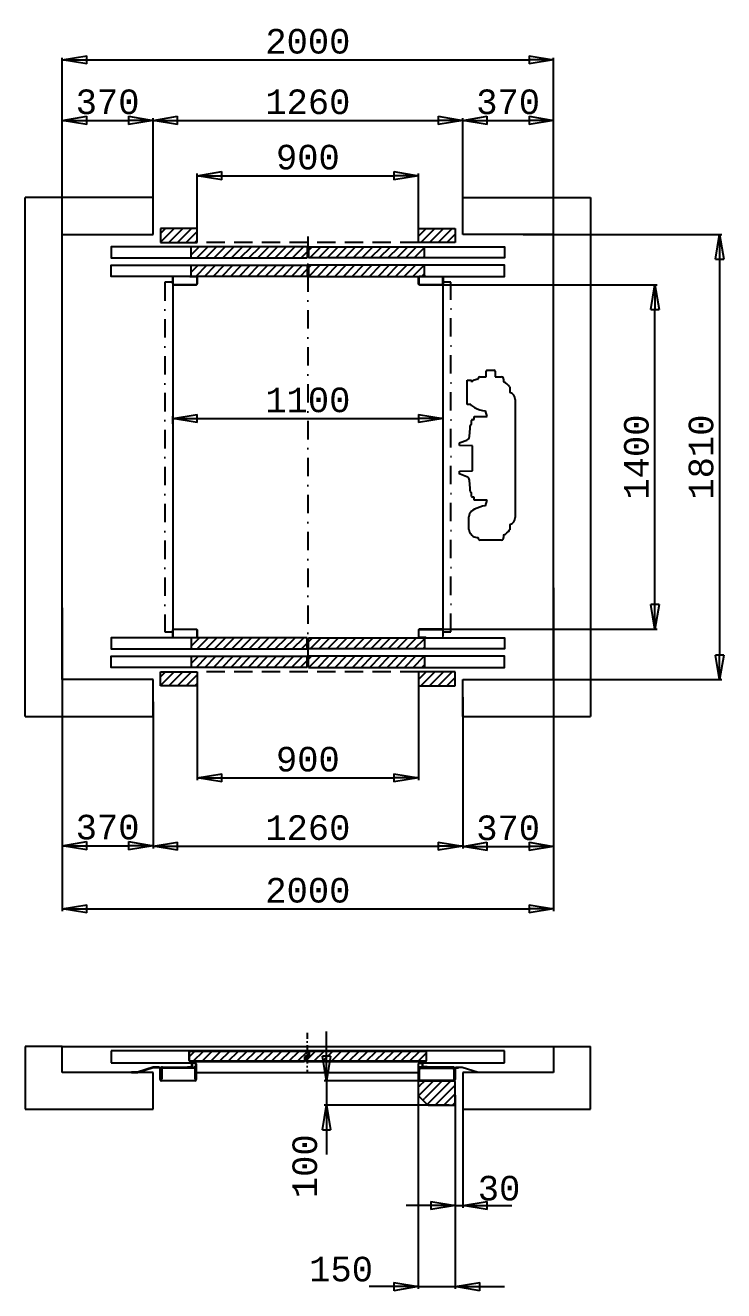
# Model space of a CAD drawing. Extents: x 29716 to 54257, y -8238 to 9896.
# Drawn here: x 51073 to 53915, y 4750 to 9896 of the extents above; entities that cross this region are included whole.
import ezdxf

# ---------------------------------------------------------------- set-up
doc = ezdxf.new("R2010")
doc.units = 0
doc.header["$LTSCALE"] = 50
doc.header["$MEASUREMENT"] = 0
doc.linetypes.add('DASHDOT', pattern=[1, 0.5, -0.25, 0, -0.25])
doc.linetypes.add('DASHED', pattern=[0.75, 0.5, -0.25])
doc.layers.get('0').update_dxf_attribs({"linetype": 'CONTINUOUS'})
doc.layers.get('Defpoints').update_dxf_attribs({"linetype": 'CONTINUOUS'})
for name, color, linetype in [('CONT_35', 250, 'CONTINUOUS'), ('CONT_70', 5, 'CONTINUOUS'), ('DASH_35', 30, 'DASHED'), ('DASHD_35', 40, 'DASHDOT'), ('DIM', 7, 'CONTINUOUS'), ('HATCH_35', 6, 'CONTINUOUS')]:
    doc.layers.add(name, color=color, linetype=linetype)
doc.styles.get("Standard").update_dxf_attribs({"font": 'monotxt'})
doc.dimstyles.get("Standard").update_dxf_attribs({"dimscale": 50, "dimtxt": 2, "dimasz": 2, "dimexe": 0.18, "dimexo": 0, "dimgap": 0.5, "dimtad": 1, "dimdec": 0, "dimrnd": 1, "dimzin": 0, "dimdsep": 46, "dimtxsty": 'Standard', "dimblk": 'CLOSED', "dimcen": 0.09, "dimadec": 0, "dimazin": 0, "dimtfac": 1, "dimtdec": 0, "dimtmove": 2, "dimatfit": 0, "dimldrblk": 'CLOSED', "dimfxl": 1, "dimtolj": 1, "dimtzin": 0, "dimarcsym": 0})
pattern_1 = [(45, (51139.49, 5211.038), (-17.67767, 17.67767), [])]
pattern_2 = [(45, (51072.747, 5211.038), (-17.67767, 17.67767), [])]

# ---------------------------------------------------------------- blocks, each defined once
blk = doc.blocks.new('_Closed')
at = {"color": 0, "linetype": 'Continuous', "lineweight": -2}
for p, q in [((-1, 0.167), (0, 0)), ((-1, 0.167), (-1, -0.167)), ((0, 0), (-1, -0.167)), ((0, 0), (-1, 0))]:
    blk.add_line(p, q, dxfattribs=at)
blk = doc.blocks.new('*D72')
at = {"layer": 'Defpoints', "color": 0, "transparency": 16777216}
for p in [(52672.2, 5564), (52822.5, 5544.4), (52822.5, 4766.7)]:
    blk.add_point(p, dxfattribs=at)
at = {"layer": 'DIM', "color": 0, "lineweight": -2, "transparency": 16777216}
for p, q in [((52672.2, 5564), (52672.2, 4757.7)), ((52822.5, 5544.4), (52822.5, 4757.7)), ((52572.2, 4766.7), (52472.2, 4766.7)), ((52672.2, 4766.7), (52822.5, 4766.7)), ((52922.5, 4766.7), (53022.5, 4766.7))]:
    blk.add_line(p, q, dxfattribs=at)
at = {"layer": 'DIM', "color": 0, "lineweight": -2, "transparency": 16777216, "xscale": 100, "yscale": 100, "zscale": 100}
blk.add_blockref('_Closed', (52672.2, 4766.7), dxfattribs=at)
at = {"layer": 'DIM', "color": 0, "lineweight": -2, "transparency": 16777216, "xscale": 100, "yscale": 100, "zscale": 100, "rotation": 180}
blk.add_blockref('_Closed', (52822.5, 4766.7), dxfattribs=at)
at = {"layer": 'DIM', "color": 0, "transparency": 16777216, "insert": (52358, 4837.2), "char_height": 100, "attachment_point": 5}
blk.add_mtext('\\A1;150', dxfattribs=at)
blk = doc.blocks.new('*D73')
at = {"layer": 'Defpoints', "color": 0, "transparency": 16777216}
for p in [(53222.7, 9755), (53222.7, 8730), (51222.7, 8632.7)]:
    blk.add_point(p, dxfattribs=at)
at = {"layer": 'DIM', "color": 0, "lineweight": -2, "transparency": 16777216}
for p, q in [((51222.7, 8632.7), (51222.7, 9764)), ((51322.7, 9755), (53122.7, 9755)), ((53222.7, 8730), (53222.7, 9764))]:
    blk.add_line(p, q, dxfattribs=at)
at = {"layer": 'DIM', "color": 0, "lineweight": -2, "transparency": 16777216, "xscale": 100, "yscale": 100, "zscale": 100, "rotation": 180}
blk.add_blockref('_Closed', (51222.7, 9755), dxfattribs=at)
at = {"layer": 'DIM', "color": 0, "lineweight": -2, "transparency": 16777216, "xscale": 100, "yscale": 100, "zscale": 100}
blk.add_blockref('_Closed', (53222.7, 9755), dxfattribs=at)
at = {"layer": 'DIM', "color": 0, "transparency": 16777216, "insert": (52222.7, 9830), "char_height": 100, "attachment_point": 5}
blk.add_mtext('\\A1;2000', dxfattribs=at)
blk = doc.blocks.new('*D74')
at = {"layer": 'Defpoints', "color": 0, "transparency": 16777216}
for p in [(52852.7, 9508.9), (52852.7, 9165.3), (51592.7, 9120.5)]:
    blk.add_point(p, dxfattribs=at)
at = {"layer": 'DIM', "color": 0, "lineweight": -2, "transparency": 16777216}
for p, q in [((51592.7, 9120.5), (51592.7, 9517.9)), ((51692.7, 9508.9), (52752.7, 9508.9)), ((52852.7, 9165.3), (52852.7, 9517.9))]:
    blk.add_line(p, q, dxfattribs=at)
at = {"layer": 'DIM', "color": 0, "lineweight": -2, "transparency": 16777216, "xscale": 100, "yscale": 100, "zscale": 100, "rotation": 180}
blk.add_blockref('_Closed', (51592.7, 9508.9), dxfattribs=at)
at = {"layer": 'DIM', "color": 0, "lineweight": -2, "transparency": 16777216, "xscale": 100, "yscale": 100, "zscale": 100}
blk.add_blockref('_Closed', (52852.7, 9508.9), dxfattribs=at)
at = {"layer": 'DIM', "color": 0, "transparency": 16777216, "insert": (52222.7, 9583.9), "char_height": 100, "attachment_point": 5}
blk.add_mtext('\\A1;1260', dxfattribs=at)
blk = doc.blocks.new('*D75')
at = {"layer": 'Defpoints', "color": 0, "transparency": 16777216}
for p in [(52672.7, 9283.9), (51772.7, 9048.9), (52672.7, 9047.6)]:
    blk.add_point(p, dxfattribs=at)
at = {"layer": 'DIM', "color": 0, "lineweight": -2, "transparency": 16777216}
for p, q in [((51772.7, 9048.9), (51772.7, 9292.9)), ((51872.7, 9283.9), (52572.7, 9283.9)), ((52672.7, 9047.6), (52672.7, 9292.9))]:
    blk.add_line(p, q, dxfattribs=at)
at = {"layer": 'DIM', "color": 0, "lineweight": -2, "transparency": 16777216, "xscale": 100, "yscale": 100, "zscale": 100, "rotation": 180}
blk.add_blockref('_Closed', (51772.7, 9283.9), dxfattribs=at)
at = {"layer": 'DIM', "color": 0, "lineweight": -2, "transparency": 16777216, "xscale": 100, "yscale": 100, "zscale": 100}
blk.add_blockref('_Closed', (52672.7, 9283.9), dxfattribs=at)
at = {"layer": 'DIM', "color": 0, "transparency": 16777216, "insert": (52222.7, 9358.9), "char_height": 100, "attachment_point": 5}
blk.add_mtext('\\A1;900', dxfattribs=at)
blk = doc.blocks.new('*D87')
at = {"layer": 'Defpoints', "color": 0, "transparency": 16777216}
for p in [(52747.5, 5603.7), (52298.5, 5504.2), (52797.7, 5504.2)]:
    blk.add_point(p, dxfattribs=at)
at = {"layer": 'DIM', "color": 0, "lineweight": -2, "transparency": 16777216}
for p, q in [((52298.5, 5703.7), (52298.5, 5803.7)), ((52747.5, 5603.7), (52289.5, 5603.7)), ((52298.5, 5603.7), (52298.5, 5504.2)), ((52797.7, 5504.2), (52289.5, 5504.2)), ((52298.5, 5404.2), (52298.5, 5304.2))]:
    blk.add_line(p, q, dxfattribs=at)
at = {"layer": 'DIM', "color": 0, "lineweight": -2, "transparency": 16777216, "xscale": 100, "yscale": 100, "zscale": 100}
for p, rotation in [((52298.5, 5603.7), 270), ((52298.5, 5504.2), 90)]:
    blk.add_blockref('_Closed', p, dxfattribs=dict(at, rotation=rotation))
at = {"layer": 'DIM', "color": 0, "transparency": 16777216, "insert": (52210.7, 5256), "char_height": 100, "attachment_point": 5, "rotation": 90}
blk.add_mtext('\\A1;100', dxfattribs=at)
blk = doc.blocks.new('*D76')
at = {"layer": 'Defpoints', "color": 0, "transparency": 16777216}
for p in [(53222.7, 7607.9), (51222.7, 7526.2), (53222.7, 6302.6)]:
    blk.add_point(p, dxfattribs=at)
at = {"layer": 'DIM', "color": 0, "lineweight": -2, "transparency": 16777216}
for p, q in [((53222.7, 7607.9), (53222.7, 6293.6)), ((51222.7, 7526.2), (51222.7, 6293.6)), ((51322.7, 6302.6), (53122.7, 6302.6))]:
    blk.add_line(p, q, dxfattribs=at)
at = {"layer": 'DIM', "color": 0, "lineweight": -2, "transparency": 16777216, "xscale": 100, "yscale": 100, "zscale": 100, "rotation": 180}
blk.add_blockref('_Closed', (51222.7, 6302.6), dxfattribs=at)
at = {"layer": 'DIM', "color": 0, "lineweight": -2, "transparency": 16777216, "xscale": 100, "yscale": 100, "zscale": 100}
blk.add_blockref('_Closed', (53222.7, 6302.6), dxfattribs=at)
at = {"layer": 'DIM', "color": 0, "transparency": 16777216, "insert": (52222.7, 6377.6), "char_height": 100, "attachment_point": 5}
blk.add_mtext('\\A1;2000', dxfattribs=at)
blk = doc.blocks.new('*D77')
at = {"layer": 'Defpoints', "color": 0, "transparency": 16777216}
for p in [(52852.7, 7162.9), (51592.7, 7111.1), (52852.7, 6557.4)]:
    blk.add_point(p, dxfattribs=at)
at = {"layer": 'DIM', "color": 0, "lineweight": -2, "transparency": 16777216}
for p, q in [((52852.7, 7162.9), (52852.7, 6548.4)), ((51592.7, 7111.1), (51592.7, 6548.4)), ((51692.7, 6557.4), (52752.7, 6557.4))]:
    blk.add_line(p, q, dxfattribs=at)
at = {"layer": 'DIM', "color": 0, "lineweight": -2, "transparency": 16777216, "xscale": 100, "yscale": 100, "zscale": 100, "rotation": 180}
blk.add_blockref('_Closed', (51592.7, 6557.4), dxfattribs=at)
at = {"layer": 'DIM', "color": 0, "lineweight": -2, "transparency": 16777216, "xscale": 100, "yscale": 100, "zscale": 100}
blk.add_blockref('_Closed', (52852.7, 6557.4), dxfattribs=at)
at = {"layer": 'DIM', "color": 0, "transparency": 16777216, "insert": (52222.7, 6632.4), "char_height": 100, "attachment_point": 5}
blk.add_mtext('\\A1;1260', dxfattribs=at)
blk = doc.blocks.new('*D78')
at = {"layer": 'Defpoints', "color": 0, "transparency": 16777216}
for p in [(51772.7, 7231.9), (52672.7, 7231.9), (52672.7, 6835.7)]:
    blk.add_point(p, dxfattribs=at)
at = {"layer": 'DIM', "color": 0, "lineweight": -2, "transparency": 16777216}
for p, q in [((51772.7, 7231.9), (51772.7, 6826.7)), ((52672.7, 7231.9), (52672.7, 6826.7)), ((51872.7, 6835.7), (52572.7, 6835.7))]:
    blk.add_line(p, q, dxfattribs=at)
at = {"layer": 'DIM', "color": 0, "lineweight": -2, "transparency": 16777216, "xscale": 100, "yscale": 100, "zscale": 100, "rotation": 180}
blk.add_blockref('_Closed', (51772.7, 6835.7), dxfattribs=at)
at = {"layer": 'DIM', "color": 0, "lineweight": -2, "transparency": 16777216, "xscale": 100, "yscale": 100, "zscale": 100}
blk.add_blockref('_Closed', (52672.7, 6835.7), dxfattribs=at)
at = {"layer": 'DIM', "color": 0, "transparency": 16777216, "insert": (52222.7, 6910.7), "char_height": 100, "attachment_point": 5}
blk.add_mtext('\\A1;900', dxfattribs=at)
blk = doc.blocks.new('*D79')
at = {"layer": 'Defpoints', "color": 0, "transparency": 16777216}
for p in [(52772.7, 8296.7), (52772.7, 8294.1), (51672.7, 8274.7)]:
    blk.add_point(p, dxfattribs=at)
at = {"layer": 'DIM', "color": 0, "lineweight": -2, "transparency": 16777216}
for p, q in [((51672.7, 8274.7), (51672.7, 8305.7)), ((51772.7, 8296.7), (52672.7, 8296.7)), ((52772.7, 8294.1), (52772.7, 8305.7))]:
    blk.add_line(p, q, dxfattribs=at)
at = {"layer": 'DIM', "color": 0, "lineweight": -2, "transparency": 16777216, "xscale": 100, "yscale": 100, "zscale": 100, "rotation": 180}
blk.add_blockref('_Closed', (51672.7, 8296.7), dxfattribs=at)
at = {"layer": 'DIM', "color": 0, "lineweight": -2, "transparency": 16777216, "xscale": 100, "yscale": 100, "zscale": 100}
blk.add_blockref('_Closed', (52772.7, 8296.7), dxfattribs=at)
at = {"layer": 'DIM', "color": 0, "transparency": 16777216, "insert": (52222.7, 8371.7), "char_height": 100, "attachment_point": 5}
blk.add_mtext('\\A1;1100', dxfattribs=at)
blk = doc.blocks.new('*D80')
at = {"layer": 'Defpoints', "color": 0, "transparency": 16777216}
for p in [(51592.7, 9508.9), (51592.7, 9138.6), (51222.7, 8968.7)]:
    blk.add_point(p, dxfattribs=at)
at = {"layer": 'DIM', "color": 0, "lineweight": -2, "transparency": 16777216}
for p, q in [((51222.7, 8968.7), (51222.7, 9517.9)), ((51322.7, 9508.9), (51492.7, 9508.9)), ((51592.7, 9138.6), (51592.7, 9517.9))]:
    blk.add_line(p, q, dxfattribs=at)
at = {"layer": 'DIM', "color": 0, "lineweight": -2, "transparency": 16777216, "xscale": 100, "yscale": 100, "zscale": 100, "rotation": 180}
blk.add_blockref('_Closed', (51222.7, 9508.9), dxfattribs=at)
at = {"layer": 'DIM', "color": 0, "lineweight": -2, "transparency": 16777216, "xscale": 100, "yscale": 100, "zscale": 100}
blk.add_blockref('_Closed', (51592.7, 9508.9), dxfattribs=at)
at = {"layer": 'DIM', "color": 0, "transparency": 16777216, "insert": (51407.7, 9583.9), "char_height": 100, "attachment_point": 5}
blk.add_mtext('\\A1;370', dxfattribs=at)
blk = doc.blocks.new('*D81')
at = {"layer": 'Defpoints', "color": 0, "transparency": 16777216}
for p in [(51222.7, 7367.9), (51592.7, 7144.8), (51592.7, 6559.4)]:
    blk.add_point(p, dxfattribs=at)
at = {"layer": 'DIM', "color": 0, "lineweight": -2, "transparency": 16777216}
for p, q in [((51222.7, 7367.9), (51222.7, 6550.4)), ((51592.7, 7144.8), (51592.7, 6550.4)), ((51322.7, 6559.4), (51492.7, 6559.4))]:
    blk.add_line(p, q, dxfattribs=at)
at = {"layer": 'DIM', "color": 0, "lineweight": -2, "transparency": 16777216, "xscale": 100, "yscale": 100, "zscale": 100, "rotation": 180}
blk.add_blockref('_Closed', (51222.7, 6559.4), dxfattribs=at)
at = {"layer": 'DIM', "color": 0, "lineweight": -2, "transparency": 16777216, "xscale": 100, "yscale": 100, "zscale": 100}
blk.add_blockref('_Closed', (51592.7, 6559.4), dxfattribs=at)
at = {"layer": 'DIM', "color": 0, "transparency": 16777216, "insert": (51407.7, 6634.4), "char_height": 100, "attachment_point": 5}
blk.add_mtext('\\A1;370', dxfattribs=at)
blk = doc.blocks.new('*D82')
at = {"layer": 'Defpoints', "color": 0, "transparency": 16777216}
for p in [(52822.5, 5544.8), (52852.7, 5527), (52852.7, 5096.4)]:
    blk.add_point(p, dxfattribs=at)
at = {"layer": 'DIM', "color": 0, "lineweight": -2, "transparency": 16777216}
for p, q in [((52822.5, 5544.8), (52822.5, 5087.4)), ((52852.7, 5527), (52852.7, 5087.4)), ((52722.5, 5096.4), (52622.5, 5096.4)), ((52822.5, 5096.4), (52852.7, 5096.4)), ((52952.7, 5096.4), (53052.7, 5096.4))]:
    blk.add_line(p, q, dxfattribs=at)
at = {"layer": 'DIM', "color": 0, "lineweight": -2, "transparency": 16777216, "xscale": 100, "yscale": 100, "zscale": 100}
blk.add_blockref('_Closed', (52822.5, 5096.4), dxfattribs=at)
at = {"layer": 'DIM', "color": 0, "lineweight": -2, "transparency": 16777216, "xscale": 100, "yscale": 100, "zscale": 100, "rotation": 180}
blk.add_blockref('_Closed', (52852.7, 5096.4), dxfattribs=at)
at = {"layer": 'DIM', "color": 0, "transparency": 16777216, "insert": (53000.8, 5166.2), "char_height": 100, "attachment_point": 5}
blk.add_mtext('\\A1;30', dxfattribs=at)
blk = doc.blocks.new('*D83')
at = {"layer": 'Defpoints', "color": 0, "transparency": 16777216}
for p in [(53099.3, 9044.8), (53066.2, 7234.8), (53898.3, 7234.8)]:
    blk.add_point(p, dxfattribs=at)
at = {"layer": 'DIM', "color": 0, "lineweight": -2, "transparency": 16777216}
for p, q in [((53099.3, 9044.8), (53907.3, 9044.8)), ((53898.3, 8944.8), (53898.3, 7334.8)), ((53066.2, 7234.8), (53907.3, 7234.8))]:
    blk.add_line(p, q, dxfattribs=at)
at = {"layer": 'DIM', "color": 0, "lineweight": -2, "transparency": 16777216, "xscale": 100, "yscale": 100, "zscale": 100}
for p, rotation in [((53898.3, 9044.8), 90), ((53898.3, 7234.8), 270)]:
    blk.add_blockref('_Closed', p, dxfattribs=dict(at, rotation=rotation))
at = {"layer": 'DIM', "color": 0, "transparency": 16777216, "insert": (53823.3, 8139.8), "char_height": 100, "attachment_point": 5, "rotation": 90}
blk.add_mtext('\\A1;1810', dxfattribs=at)
blk = doc.blocks.new('*D84')
at = {"layer": 'Defpoints', "color": 0, "transparency": 16777216}
for p in [(52699.3, 8839.8), (53635.2, 8839.8), (52741.6, 7439.8)]:
    blk.add_point(p, dxfattribs=at)
at = {"layer": 'DIM', "color": 0, "lineweight": -2, "transparency": 16777216}
for p, q in [((52699.3, 8839.8), (53644.2, 8839.8)), ((53635.2, 7539.8), (53635.2, 8739.8)), ((52741.6, 7439.8), (53644.2, 7439.8))]:
    blk.add_line(p, q, dxfattribs=at)
at = {"layer": 'DIM', "color": 0, "lineweight": -2, "transparency": 16777216, "xscale": 100, "yscale": 100, "zscale": 100}
for p, rotation in [((53635.2, 8839.8), 90), ((53635.2, 7439.8), 270)]:
    blk.add_blockref('_Closed', p, dxfattribs=dict(at, rotation=rotation))
at = {"layer": 'DIM', "color": 0, "transparency": 16777216, "insert": (53560.2, 8139.8), "char_height": 100, "attachment_point": 5, "rotation": 90}
blk.add_mtext('\\A1;1400', dxfattribs=at)
blk = doc.blocks.new('*D85')
at = {"layer": 'Defpoints', "color": 0, "transparency": 16777216}
for p in [(53222.7, 7397.8), (52852.7, 7153.9), (53222.7, 6556.6)]:
    blk.add_point(p, dxfattribs=at)
at = {"layer": 'DIM', "color": 0, "lineweight": -2, "transparency": 16777216}
for p, q in [((53222.7, 7397.8), (53222.7, 6547.6)), ((52852.7, 7153.9), (52852.7, 6547.6)), ((52952.7, 6556.6), (53122.7, 6556.6))]:
    blk.add_line(p, q, dxfattribs=at)
at = {"layer": 'DIM', "color": 0, "lineweight": -2, "transparency": 16777216, "xscale": 100, "yscale": 100, "zscale": 100, "rotation": 180}
blk.add_blockref('_Closed', (52852.7, 6556.6), dxfattribs=at)
at = {"layer": 'DIM', "color": 0, "lineweight": -2, "transparency": 16777216, "xscale": 100, "yscale": 100, "zscale": 100}
blk.add_blockref('_Closed', (53222.7, 6556.6), dxfattribs=at)
at = {"layer": 'DIM', "color": 0, "transparency": 16777216, "insert": (53037.7, 6631.6), "char_height": 100, "attachment_point": 5}
blk.add_mtext('\\A1;370', dxfattribs=at)
blk = doc.blocks.new('*D86')
at = {"layer": 'Defpoints', "color": 0, "transparency": 16777216}
for p in [(53222.7, 9508.9), (52852.7, 9145.8), (53222.7, 8946.6)]:
    blk.add_point(p, dxfattribs=at)
at = {"layer": 'DIM', "color": 0, "lineweight": -2, "transparency": 16777216}
for p, q in [((52852.7, 9145.8), (52852.7, 9517.9)), ((52952.7, 9508.9), (53122.7, 9508.9)), ((53222.7, 8946.6), (53222.7, 9517.9))]:
    blk.add_line(p, q, dxfattribs=at)
at = {"layer": 'DIM', "color": 0, "lineweight": -2, "transparency": 16777216, "xscale": 100, "yscale": 100, "zscale": 100, "rotation": 180}
blk.add_blockref('_Closed', (52852.7, 9508.9), dxfattribs=at)
at = {"layer": 'DIM', "color": 0, "lineweight": -2, "transparency": 16777216, "xscale": 100, "yscale": 100, "zscale": 100}
blk.add_blockref('_Closed', (53222.7, 9508.9), dxfattribs=at)
at = {"layer": 'DIM', "color": 0, "transparency": 16777216, "insert": (53037.7, 9583.9), "char_height": 100, "attachment_point": 5}
blk.add_mtext('\\A1;370', dxfattribs=at)

msp = doc.modelspace()

# ---------------------------------------------------------------- hatches: boundary and pattern name
at = {"layer": 'HATCH_35'}
h = msp.add_hatch(dxfattribs=at)
h.set_pattern_fill('ANSI31', color=256, scale=200, style=0)
h.set_pattern_definition(pattern_2)
h.paths.add_polyline_path([(52220.2, 8994.8), (51748.2, 8994.8), (51748.2, 8949.8), (52220.2, 8949.8)])
h.paths.add_polyline_path([(52697.2, 8994.8), (52225.2, 8994.8), (52225.2, 8949.8), (52697.2, 8949.8)])
h.paths.add_polyline_path([(52697.2, 8919.8), (52225.2, 8919.8), (52225.2, 8874.8), (52697.2, 8874.8)])
h.paths.add_polyline_path([(52220.2, 8919.8), (51748.2, 8919.8), (51748.2, 8874.8), (51767.7, 8874.8), (52220.2, 8874.8)])
h.paths.add_polyline_path([(51772.7, 9069.8), (51622.7, 9069.8), (51622.7, 9012.8), (51772.7, 9012.8)])
h.paths.add_polyline_path([(52822.7, 9069.8), (52672.7, 9069.8), (52672.7, 9012.8), (52822.7, 9012.8)])
h = msp.add_hatch(dxfattribs=at)
h.set_pattern_fill('ANSI31', color=256, scale=200, style=0)
h.set_pattern_definition(pattern_2)
h.paths.add_polyline_path([(52220.2, 7404.8), (51748.2, 7404.8), (51748.2, 7359.8), (52220.2, 7359.8)])
h.paths.add_polyline_path([(52697.2, 7404.8), (52677.7, 7404.8), (52225.2, 7404.8), (52225.2, 7359.8), (52697.2, 7359.8)])
h.paths.add_polyline_path([(52697.2, 7329.8), (52225.2, 7329.8), (52225.2, 7284.8), (52697.2, 7284.8)])
h.paths.add_polyline_path([(52220.2, 7329.8), (51748.2, 7329.8), (51748.2, 7284.8), (52220.2, 7284.8)])
h.paths.add_polyline_path([(51772.7, 7266.8), (51622.7, 7266.8), (51622.7, 7209.8), (51772.7, 7209.8)])
h.paths.add_polyline_path([(52822.7, 7266.8), (52672.7, 7266.8), (52672.7, 7209.8), (52822.7, 7209.8)])
h = msp.add_hatch(dxfattribs=at)
h.set_pattern_fill('ANSI31', color=256, scale=200, style=0)
h.set_pattern_definition(pattern_2)
edge = h.paths.add_edge_path()
edge.add_arc((51743.9, 5686.6), 3.9, 180, 270)
edge.add_line((51743.9, 5682.7), (52205.8, 5682.7))
edge.add_arc((52205.8, 5686.6), 3.9, 270, 360)
edge.add_line((52209.7, 5686.6), (52209.7, 5699.3))
edge.add_arc((52214.6, 5699.3), 4.88, 90, 180, ccw=False)
edge.add_line((52214.6, 5704.2), (52220.4, 5704.2))
edge.add_arc((52220.4, 5708.1), 3.9, 270, 360)
edge.add_line((52224.3, 5708.1), (52224.3, 5720.7))
edge.add_arc((52220.4, 5720.7), 3.9, 0, 90)
edge.add_line((52220.4, 5724.6), (51743.9, 5724.6))
edge.add_arc((51743.9, 5720.7), 3.9, 90, 180)
edge.add_line((51740, 5720.7), (51740, 5686.6))
h = msp.add_hatch(dxfattribs=at)
h.set_pattern_fill('ANSI31', color=256, scale=200, style=0)
h.set_pattern_definition(pattern_1)
edge = h.paths.add_edge_path()
edge.add_arc((52218.5, 5686.6), 3.9, 180, 270)
edge.add_line((52218.5, 5682.7), (52700.6, 5682.7))
edge.add_arc((52700.6, 5686.6), 3.9, 270, 360)
edge.add_line((52704.5, 5686.6), (52704.5, 5720.7))
edge.add_arc((52700.6, 5720.7), 3.9, 0, 90)
edge.add_line((52700.6, 5724.6), (52233.1, 5724.6))
edge.add_arc((52233.1, 5720.7), 3.9, 90, 180)
edge.add_line((52229.2, 5720.7), (52229.2, 5703.6))
edge.add_arc((52223.9, 5703.6), 5.27, -90, 0, ccw=False)
edge.add_line((52223.9, 5698.3), (52218.5, 5698.3))
edge.add_arc((52218.5, 5694.4), 3.9, 90, 180)
edge.add_line((52214.6, 5694.4), (52214.6, 5686.6))
h = msp.add_hatch(dxfattribs=at)
h.set_pattern_fill('ANSI31', color=256, scale=200, style=0)
h.set_pattern_definition(pattern_1)
edge = h.paths.add_edge_path()
edge.add_arc((52818.6, 5599.8), 3.9, 0, 90)
edge.add_line((52676.1, 5603.7), (52818.6, 5603.7))
edge.add_line((52822.5, 5508.1), (52822.5, 5599.8))
edge.add_arc((52818.6, 5508.1), 3.9, 270, 360)
edge.add_line((52712.9, 5504.2), (52818.6, 5504.2))
edge.add_arc((52676.1, 5544.8), 3.9, 180, 225)
edge.add_line((52673.4, 5542.1), (52710.1, 5505.4))
edge.add_line((52672.2, 5599.8), (52672.2, 5544.8))
edge.add_arc((52676.1, 5599.8), 3.9, 90, 180)
h.paths.add_polyline_path([(52285.7, 5097.7), (52285.7, 5414.3), (52135.7, 5414.3), (52135.7, 5097.7)], flags=9)

# ---------------------------------------------------------------- linework, layer by layer
at = {"layer": 'CONT_35', "ltscale": 3}
for p, q in [((51772.7, 9069.8), (51622.7, 9069.8)), ((51622.7, 9069.8), (51622.7, 9012.8)), ((51772.7, 9012.8), (51772.7, 9069.8)), ((52672.7, 9012.8), (52672.7, 9069.8)), ((52672.7, 9069.8), (52822.7, 9069.8)), ((52822.7, 9069.8), (52822.7, 9012.8)), ((51622.7, 9012.8), (51772.7, 9012.8)), ((52822.7, 9012.8), (52672.7, 9012.8)), ((51748.2, 8949.8), (51748.2, 8994.8)), ((52220.2, 8994.8), (52220.2, 8949.8)), ((52225.2, 8994.8), (52225.2, 8949.8)), ((52697.2, 8949.8), (52697.2, 8994.8)), ((51748.2, 8874.8), (51748.2, 8919.8)), ((52220.2, 8919.8), (52220.2, 8874.8)), ((52225.2, 8919.8), (52225.2, 8874.8)), ((52697.2, 8874.8), (52697.2, 8919.8)), ((51672.7, 8839.8), (51672.7, 7439.8)), ((52772.7, 7439.8), (52772.7, 8839.8)), ((52951.5, 8492.7), (52981.3, 8492.7)), ((52870.8, 8353.1), (52870.8, 8452.6)), ((52870.8, 8452.6), (52888.3, 8452.6)), ((52888.3, 8452.6), (52888.3, 8444.9)), ((52894.4, 8450.2), (52894.4, 8450.2)), ((52915, 8456.6), (52915.1, 8456.6)), ((52923.3, 8466.2), (52948.5, 8466.2)), ((52948.5, 8466.2), (52948.5, 8489.7)), ((52984.3, 8489.7), (52984.3, 8466.2)), ((52984.3, 8466.2), (53011, 8466.2)), ((53011, 8466.2), (53011, 8466.2)), ((53019.4, 8456.6), (53019.4, 8445.6)), ((53043.3, 8424.9), (53045.1, 8424.4)), ((53045.1, 8424.4), (53045.1, 8402.7)), ((52885.5, 8353.1), (52870.8, 8353.1)), ((53066.8, 8374.2), (53066.8, 7894.6)), ((52889.2, 8274.3), (52889.2, 8289)), ((52892.2, 8292), (52899.2, 8292)), ((52899.2, 8304.4), (52952.5, 8304.4)), ((52899.2, 8292), (52899.2, 8304.4)), ((52952.5, 8304.4), (52945.5, 8327.4)), ((52880.2, 8223.1), (52882.7, 8257.4)), ((52882.7, 8257.4), (52882.7, 8266.4)), ((52839.2, 8198.4), (52842.2, 8198.5)), ((52839.2, 8186.4), (52839.2, 8198.4)), ((52892.7, 8184.9), (52839.2, 8186.4)), ((52842.2, 8198.5), (52870.2, 8208.9)), ((52892.7, 8083.9), (52892.7, 8184.9)), ((52839.2, 8082.4), (52892.7, 8083.9)), ((52839.2, 8070.4), (52839.2, 8082.4)), ((52842.2, 8070.3), (52839.2, 8070.4)), ((52870.2, 8059.9), (52842.2, 8070.3)), ((52882.7, 8011.4), (52880.2, 8045.7)), ((52882.7, 8002.4), (52882.7, 8011.4)), ((52889.2, 7979.8), (52889.2, 7994.5)), ((52899.2, 7976.8), (52892.2, 7976.8)), ((52899.2, 7964.4), (52899.2, 7976.8)), ((52952.5, 7964.4), (52899.2, 7964.4)), ((52945.5, 7941.4), (52952.5, 7964.4)), ((52877.8, 7845.1), (52877.8, 7897.4)), ((53019.4, 7823.2), (53019.4, 7812.2)), ((53045.1, 7844.4), (53043.3, 7843.9)), ((53045.1, 7866.1), (53045.1, 7844.4)), ((53011, 7802.6), (52923.3, 7802.6)), ((51748.2, 7404.8), (51748.2, 7359.8)), ((52220.2, 7359.8), (52220.2, 7404.8)), ((52225.2, 7359.8), (52225.2, 7404.8)), ((52697.2, 7404.8), (52697.2, 7359.8)), ((51748.2, 7329.8), (51748.2, 7284.8)), ((52220.2, 7284.8), (52220.2, 7329.8)), ((52225.2, 7284.8), (52225.2, 7329.8)), ((52697.2, 7329.8), (52697.2, 7284.8)), ((51622.7, 7266.8), (51772.7, 7266.8)), ((51622.7, 7209.8), (51622.7, 7266.8)), ((51772.7, 7266.8), (51772.7, 7209.8)), ((52822.7, 7266.8), (52672.7, 7266.8)), ((52672.7, 7266.8), (52672.7, 7209.8)), ((52822.7, 7209.8), (52822.7, 7266.8)), ((51772.7, 7209.8), (51622.7, 7209.8)), ((52672.7, 7209.8), (52822.7, 7209.8))]:
    msp.add_line(p, q, dxfattribs=at)
at = {"layer": 'CONT_35'}
for p, q in [((51222.7, 5743.2), (53222.7, 5743.2)), ((53022.7, 5725.6), (51422.7, 5725.6)), ((51422.7, 5725.6), (51422.7, 5676.9)), ((51739, 5720.7), (51739, 5686.6)), ((51740, 5686.6), (51740, 5720.7)), ((52220.4, 5725.6), (51743.9, 5725.6)), ((51743.9, 5724.6), (52220.4, 5724.6)), ((52224.3, 5720.7), (52224.3, 5708.1)), ((52225.3, 5708.1), (52225.3, 5720.7)), ((52228.2, 5720.7), (52228.2, 5703.6)), ((52229.2, 5703.6), (52229.2, 5720.7)), ((52700.6, 5725.6), (52233.1, 5725.6)), ((52233.1, 5724.6), (52700.6, 5724.6)), ((52704.5, 5720.7), (52704.5, 5686.6)), ((52705.5, 5686.6), (52705.5, 5720.7)), ((53022.7, 5676.9), (53022.7, 5725.6)), ((51422.7, 5676.9), (51763.4, 5676.9)), ((51732.2, 5660.3), (51746.8, 5660.3)), ((51732.2, 5659.3), (51732.2, 5660.3)), ((52205.8, 5682.7), (51743.9, 5682.7)), ((51743.9, 5681.7), (52205.8, 5681.7)), ((51750.7, 5664.2), (51750.7, 5672)), ((51751.7, 5672), (51751.7, 5664.2)), ((51755.6, 5676.9), (51763.4, 5676.9)), ((51763.4, 5675.9), (51755.6, 5675.9)), ((51767.3, 5608.6), (51767.3, 5672)), ((51768.3, 5672), (51768.3, 5608.6)), ((52209.7, 5699.3), (52209.7, 5686.6)), ((52210.7, 5686.6), (52210.7, 5699.3)), ((52213.6, 5694.4), (52213.6, 5686.6)), ((52220.4, 5704.2), (52214.6, 5704.2)), ((52214.6, 5703.2), (52220.4, 5703.2)), ((52214.6, 5686.6), (52214.6, 5694.4)), ((52223.9, 5699.3), (52218.5, 5699.3)), ((52218.5, 5698.3), (52223.9, 5698.3)), ((52700.6, 5682.7), (52218.5, 5682.7)), ((52218.5, 5681.7), (52700.6, 5681.7)), ((52672.2, 5672), (52672.2, 5608.6)), ((52673.2, 5608.6), (52673.2, 5672)), ((52677.1, 5676.9), (53022.7, 5676.9)), ((52684.9, 5676.9), (52677.1, 5676.9)), ((52677.1, 5675.9), (52684.9, 5675.9)), ((52688.8, 5672), (52688.8, 5664.2)), ((52689.8, 5664.2), (52689.8, 5672)), ((52708.3, 5660.3), (52693.7, 5660.3)), ((52708.3, 5659.3), (52708.3, 5660.3)), ((51529.2, 5639.3), (51504.9, 5639.3)), ((51504.9, 5637.9), (51504.9, 5639.3)), ((51504.9, 5637.9), (51529.2, 5637.9)), ((51593.7, 5658.8), (51529.2, 5639.3)), ((51529.2, 5637.9), (51593.7, 5657.4)), ((51618.1, 5658.8), (51593.7, 5658.8)), ((51593.7, 5657.4), (51618.1, 5657.4)), ((51608.3, 5656.4), (51608.3, 5657.4)), ((51608.3, 5657.4), (51618.1, 5657.4)), ((51618.1, 5656.4), (51608.3, 5656.4)), ((51618.1, 5657.4), (51618.1, 5658.8)), ((51622, 5608.6), (51622, 5652.5)), ((51623, 5652.5), (51623, 5608.6)), ((51623.9, 5609.6), (51623.9, 5651.5)), ((51627.9, 5609.6), (51623.9, 5609.6)), ((51627.9, 5651.5), (51627.9, 5609.6)), ((51631.8, 5659.3), (51759.5, 5659.3)), ((51759.5, 5655.4), (51631.8, 5655.4)), ((51746.8, 5659.3), (51732.2, 5659.3)), ((51763.4, 5609.6), (51763.4, 5651.5)), ((51767.3, 5609.6), (51763.4, 5609.6)), ((51767.3, 5651.5), (51767.3, 5609.6)), ((52672.2, 5635.4), (51768.3, 5635.4)), ((52673.2, 5651.5), (52673.2, 5609.6)), ((52673.2, 5609.6), (52677.1, 5609.6)), ((52677.1, 5609.6), (52677.1, 5651.5)), ((52812.7, 5659.3), (52681, 5659.3)), ((52681, 5655.4), (52812.7, 5655.4)), ((52693.7, 5659.3), (52708.3, 5659.3)), ((52816.6, 5651.5), (52816.6, 5609.6)), ((52816.6, 5609.6), (52820.5, 5609.6)), ((52820.5, 5609.6), (52820.5, 5651.5)), ((52821.5, 5652.5), (52821.5, 5608.6)), ((52822.5, 5608.6), (52822.5, 5652.5)), ((52826.4, 5658.8), (52850.8, 5658.8)), ((52826.4, 5657.4), (52826.4, 5658.8)), ((52850.8, 5657.4), (52826.4, 5657.4)), ((52836.1, 5657.4), (52826.4, 5657.4)), ((52826.4, 5656.4), (52836.1, 5656.4)), ((52836.1, 5656.4), (52836.1, 5657.4)), ((52850.8, 5658.8), (52915.3, 5639.3)), ((52915.3, 5637.9), (52850.8, 5657.4)), ((52915.3, 5639.3), (52939.6, 5639.3)), ((52939.6, 5637.9), (52915.3, 5637.9)), ((52939.6, 5637.9), (52939.6, 5639.3)), ((51626.9, 5604.7), (51763.4, 5604.7)), ((51763.4, 5603.7), (51626.9, 5603.7)), ((52672.2, 5599.8), (52672.2, 5544.8)), ((52676.1, 5603.7), (52818.6, 5603.7)), ((52817.6, 5604.7), (52677.1, 5604.7)), ((52677.1, 5603.7), (52818.6, 5603.7)), ((52822.5, 5508.1), (52822.5, 5599.8)), ((52673.4, 5542.1), (52710.1, 5505.4)), ((52712.9, 5504.2), (52818.6, 5504.2))]:
    msp.add_line(p, q, dxfattribs=at)
at = {"layer": 'CONT_35', "ltscale": 3}
for points in [[(52220.2, 8994.8), (51748.2, 8994.8), (51422.7, 8994.8), (51422.7, 8949.8), (51748.2, 8949.8), (52220.2, 8949.8)], [(52225.2, 8994.8), (53022.7, 8994.8), (53022.7, 8949.8), (52225.2, 8949.8)], [(52225.2, 8994.8), (53022.7, 8994.8), (53022.7, 8949.8), (52225.2, 8949.8)], [(52225.2, 8994.8), (52697.2, 8994.8), (53022.7, 8994.8), (53022.7, 8949.8), (52697.2, 8949.8), (52225.2, 8949.8)], [(52220.2, 8874.8), (51748.2, 8874.8), (51422.7, 8874.8), (51422.7, 8919.8), (51748.2, 8919.8), (52220.2, 8919.8)], [(52225.2, 8874.8), (53022.7, 8874.8), (53022.7, 8919.8), (52225.2, 8919.8)], [(52225.2, 8874.8), (53022.7, 8874.8), (53022.7, 8919.8), (52225.2, 8919.8)], [(52225.2, 8874.8), (52697.2, 8874.8), (53022.7, 8874.8), (53022.7, 8919.8), (52697.2, 8919.8), (52225.2, 8919.8)], [(52220.2, 7404.8), (51748.2, 7404.8), (51422.7, 7404.8), (51422.7, 7359.8), (51748.2, 7359.8), (52220.2, 7359.8)], [(52225.2, 7404.8), (52697.2, 7404.8), (53022.7, 7404.8), (53022.7, 7359.8), (52697.2, 7359.8), (52225.2, 7359.8)], [(52220.2, 7284.8), (51748.2, 7284.8), (51422.7, 7284.8), (51422.7, 7329.8), (51748.2, 7329.8), (52220.2, 7329.8)], [(52225.2, 7284.8), (52697.2, 7284.8), (53022.7, 7284.8), (53022.7, 7329.8), (52697.2, 7329.8), (52225.2, 7329.8)]]:
    msp.add_lwpolyline(points, dxfattribs=at)
for points in [[(51672.7, 8869.8), (51672.7, 8844.8, 0.414214), (51677.7, 8839.8), (51767.7, 8839.8, 0.414214), (51772.7, 8844.8), (51772.7, 8869.8, 0.414214), (51767.7, 8874.8), (51742.7, 8874.8), (51742.7, 8873.8), (51767.7, 8873.8, -0.414214), (51771.7, 8869.8), (51771.7, 8844.8, -0.414214), (51767.7, 8840.8), (51677.7, 8840.8, -0.414214), (51673.7, 8844.8), (51673.7, 8869.8)], [(52772.7, 8869.8), (52772.7, 8844.8, -0.414214), (52767.7, 8839.8), (52677.7, 8839.8, -0.414214), (52672.7, 8844.8), (52672.7, 8869.8, -0.414214), (52677.7, 8874.8), (52702.7, 8874.8), (52702.7, 8873.8), (52677.7, 8873.8, 0.414214), (52673.7, 8869.8), (52673.7, 8844.8, 0.414214), (52677.7, 8840.8), (52767.7, 8840.8, 0.414214), (52771.7, 8844.8), (52771.7, 8869.8)], [(51672.7, 7409.8), (51672.7, 7434.8, -0.414214), (51677.7, 7439.8), (51767.7, 7439.8, -0.414214), (51772.7, 7434.8), (51772.7, 7409.8, -0.414214), (51767.7, 7404.8), (51742.7, 7404.8), (51742.7, 7405.8), (51767.7, 7405.8, 0.414214), (51771.7, 7409.8), (51771.7, 7434.8, 0.414214), (51767.7, 7438.8), (51677.7, 7438.8, 0.414214), (51673.7, 7434.8), (51673.7, 7409.8)], [(52772.7, 7409.8), (52772.7, 7434.8, 0.414214), (52767.7, 7439.8), (52677.7, 7439.8, 0.414214), (52672.7, 7434.8), (52672.7, 7409.8, 0.414214), (52677.7, 7404.8), (52702.7, 7404.8), (52702.7, 7405.8), (52677.7, 7405.8, -0.414214), (52673.7, 7409.8), (52673.7, 7434.8, -0.414214), (52677.7, 7438.8), (52767.7, 7438.8, -0.414214), (52771.7, 7434.8), (52771.7, 7409.8)]]:
    msp.add_lwpolyline(points, format="xyb", close=True, dxfattribs=at)
for centre, radius, start, end in [((52951.5, 8489.7), 3, 90, 180), ((52981.3, 8489.7), 3, 0, 90), ((52927.3, 8405.9), 55.1, 126.6176, 135.0158), ((52918, 8410.9), 45.8, 93.7195, 120.9226), ((52924.7, 8456.6), 9.69, 98.41, 179.961), ((53009.7, 8456.6), 9.69, 0, 82.2138), ((52998.6, 8397.4), 52.5, 31.5725, 66.646), ((53037.3, 8374.2), 29.5, 0, 74.6154), ((52927.3, 8389.1), 55.1, 220.6842, 240.6322), ((52958, 8450.6), 123.8, 242.2251, 264.234), ((52892.2, 8289), 3, 90, 180), ((52890.7, 8266.4), 8, 100.8069, 180), ((52863.2, 8224.4), 17, 293.9822, 355.7487), ((52863.2, 8044.4), 17, 4.2513, 66.0178), ((52890.7, 8002.4), 8, 180, 259.1931), ((52892.2, 7979.8), 3, 180, 270), ((52927.3, 7879.7), 55.1, 119.3678, 148.4367), ((52958, 7818.2), 123.8, 95.766, 117.7749), ((52905.5, 7897), 27.7, 155.3135, 179.0898), ((53037.3, 7894.6), 29.5, 285.3846, 0), ((52905.5, 7845.6), 27.7, 180.9102, 204.6865), ((52927.3, 7862.9), 55.1, 211.5633, 233.3824), ((52998.6, 7871.3), 52.5, 293.354, 328.4275), ((52918, 7857.9), 45.8, 239.0774, 266.3482), ((52924.7, 7812.2), 9.69, 179.961, 261.59), ((53009.7, 7812.2), 9.69, 277.7862, 0)]:
    msp.add_arc(centre, radius, start, end, dxfattribs=at)
at = {"layer": 'CONT_35'}
for centre, radius, start, end in [((51743.9, 5720.7), 4.88, 90, 180), ((51743.9, 5720.7), 3.9, 90, 180), ((52220.4, 5720.7), 4.88, 0, 90), ((52220.4, 5720.7), 3.9, 0, 90), ((52233.1, 5720.7), 4.88, 90, 180), ((52233.1, 5720.7), 3.9, 90, 180), ((52700.6, 5720.7), 4.88, 0, 90), ((52700.6, 5720.7), 3.9, 0, 90), ((51743.9, 5686.6), 4.88, 180, 270), ((51743.9, 5686.6), 3.9, 180, 270), ((51746.8, 5664.2), 3.9, 270, 0), ((51746.8, 5664.2), 4.88, 270, 0), ((51755.6, 5672), 4.88, 90, 180), ((51755.6, 5672), 3.9, 90, 180), ((51763.4, 5672), 4.88, 0, 90), ((51763.4, 5672), 3.9, 0, 90), ((52205.8, 5686.6), 4.88, 270, 0), ((52205.8, 5686.6), 3.9, 270, 0), ((52214.6, 5699.3), 4.88, 90, 180), ((52214.6, 5699.3), 3.9, 90, 180), ((52218.5, 5694.4), 4.88, 90, 180), ((52218.5, 5686.6), 4.88, 180, 270), ((52218.5, 5694.4), 3.9, 90, 180), ((52218.5, 5686.6), 3.9, 180, 270), ((52220.4, 5708.1), 4.88, 270, 0), ((52220.4, 5708.1), 3.9, 270, 0), ((52223.9, 5703.6), 4.29, 270, 0), ((52223.9, 5703.6), 5.27, 270, 0), ((52677.1, 5672), 4.88, 90, 180), ((52677.1, 5672), 3.9, 90, 180), ((52684.9, 5672), 4.88, 0, 90), ((52684.9, 5672), 3.9, 0, 90), ((52693.7, 5664.2), 4.88, 180, 270), ((52693.7, 5664.2), 3.9, 180, 270), ((52700.6, 5686.6), 4.88, 270, 0), ((52700.6, 5686.6), 3.9, 270, 0), ((51618.1, 5652.5), 4.88, 0, 90), ((51618.1, 5652.5), 3.9, 0, 90), ((51631.8, 5651.5), 7.8, 90, 180), ((51631.8, 5651.5), 3.9, 90, 180), ((51759.5, 5651.5), 7.8, 0, 90), ((51759.5, 5651.5), 3.9, 0, 90), ((52681, 5651.5), 7.8, 90, 180), ((52681, 5651.5), 3.9, 90, 180), ((52812.7, 5651.5), 7.8, 0, 90), ((52812.7, 5651.5), 3.9, 0, 90), ((52826.4, 5652.5), 4.88, 90, 180), ((52826.4, 5652.5), 3.9, 90, 180), ((51626.9, 5608.6), 4.88, 180, 270), ((51626.9, 5608.6), 3.9, 180, 270), ((51763.4, 5608.6), 4.88, 270, 0), ((51763.4, 5608.6), 3.9, 270, 0), ((52677.1, 5608.6), 4.88, 180, 270), ((52676.1, 5599.8), 3.9, 90, 180), ((52677.1, 5608.6), 3.9, 180, 270), ((52817.6, 5608.6), 4.88, 270, 0), ((52817.6, 5608.6), 3.9, 270, 0), ((52818.6, 5599.8), 3.9, 0, 90), ((52676.1, 5544.8), 3.9, 180, 225), ((52818.6, 5508.1), 3.9, 270, 0)]:
    msp.add_arc(centre, radius, start, end, dxfattribs=at)
at = {"layer": 'CONT_70', "ltscale": 3}
for p, q in [((51592.7, 9194.8), (51072.7, 9194.8)), ((51072.7, 7084.8), (51072.7, 9194.8)), ((51592.7, 9044.8), (51592.7, 9194.8)), ((52852.7, 9194.8), (53372.7, 9194.8)), ((52852.7, 9044.8), (52852.7, 9194.8)), ((53372.7, 9194.8), (53372.7, 7084.8)), ((51222.7, 9044.8), (51592.7, 9044.8)), ((51222.7, 7234.8), (51222.7, 9044.8)), ((53222.7, 9044.8), (52852.7, 9044.8)), ((53222.7, 7234.8), (53222.7, 9044.8)), ((51592.7, 7234.8), (51222.7, 7234.8)), ((51592.7, 7084.8), (51592.7, 7234.8)), ((52852.7, 7234.8), (53222.7, 7234.8)), ((52852.7, 7084.8), (52852.7, 7234.8)), ((51072.7, 7084.8), (51592.7, 7084.8)), ((52852.7, 7084.8), (53372.7, 7084.8))]:
    msp.add_line(p, q, dxfattribs=at)
at = {"layer": 'CONT_70'}
for p, q in [((51222.7, 5743.2), (51072.7, 5743.2)), ((51072.7, 5743.2), (51072.7, 5487.8)), ((51222.7, 5637.9), (51222.7, 5743.2)), ((53222.7, 5743.2), (53372.7, 5743.2)), ((53222.7, 5743.2), (53222.7, 5637.9)), ((53372.7, 5487.8), (53372.7, 5743.2)), ((51592.7, 5637.9), (51222.7, 5637.9)), ((51592.7, 5487.8), (51592.7, 5637.9)), ((53222.7, 5637.9), (52852.7, 5637.9)), ((52852.7, 5637.9), (52852.7, 5487.8)), ((53372.7, 5548), (53372, 5549.3)), ((51072.7, 5487.8), (51592.7, 5487.8)), ((52852.7, 5487.8), (53372.7, 5487.8)), ((53372.4, 5487.8), (53372.7, 5488.5))]:
    msp.add_line(p, q, dxfattribs=at)
at = {"layer": 'DASH_35', "ltscale": 3}
for p, q in [((52672.7, 9012.8), (51772.7, 9012.8)), ((52672.7, 7266.8), (51772.7, 7266.8))]:
    msp.add_line(p, q, dxfattribs=at)
at = {"layer": 'DASHD_35', "ltscale": 3}
msp.add_line((52222.7, 9037.3), (52222.7, 7247.3), dxfattribs=at)
at = {"layer": 'DASHD_35'}
msp.add_line((52219.5, 5798.8), (52219.5, 5635.4), dxfattribs=at)
at = {"layer": 'DASHD_35', "ltscale": 3}
for points in [[(51672.7, 8850.8), (51640.2, 8850.8), (51640.2, 7428.8), (51672.7, 7428.8)], [(52772.7, 7428.8), (52805.2, 7428.8), (52805.2, 8850.8), (52772.7, 8850.8)]]:
    msp.add_lwpolyline(points, dxfattribs=at)

# ---------------------------------------------------------------- dimensions: what is measured, and where the dimension line sits
at = {"layer": 'DIM'}
for base, p1, p2, picture, middle in [((53222.7, 9755), (51222.7, 8632.7), (53222.7, 8730), '*D73', (52222.7, 9830)), ((51592.7, 9508.9), (51222.7, 8968.7), (51592.7, 9138.6), '*D80', (51407.7, 9583.9)), ((52852.7, 9508.9), (51592.7, 9120.5), (52852.7, 9165.3), '*D74', (52222.7, 9583.9)), ((53222.7, 9508.9), (52852.7, 9145.8), (53222.7, 8946.6), '*D86', (53037.7, 9583.9)), ((52672.7, 9283.9), (51772.7, 9048.9), (52672.7, 9047.6), '*D75', (52222.7, 9358.9)), ((52772.7, 8296.7), (51672.7, 8274.7), (52772.7, 8294.1), '*D79', (52222.7, 8371.7)), ((53222.7, 6302.6), (51222.7, 7526.2), (53222.7, 7607.9), '*D76', (52222.7, 6377.6)), ((51592.7, 6559.4), (51222.7, 7367.9), (51592.7, 7144.8), '*D81', (51407.7, 6634.4)), ((53222.7, 6556.6), (52852.7, 7153.9), (53222.7, 7397.8), '*D85', (53037.7, 6631.6)), ((52672.7, 6835.7), (51772.7, 7231.9), (52672.7, 7231.9), '*D78', (52222.7, 6910.7)), ((52852.7, 6557.4), (51592.7, 7111.1), (52852.7, 7162.9), '*D77', (52222.7, 6632.4))]:
    dim = msp.add_linear_dim(base=base, p1=p1, p2=p2, dimstyle='Standard', dxfattribs=at)
    dim.commit()
    dim.dimension.update_dxf_attribs({"geometry": picture, "text_midpoint": middle})
for base, p1, p2, picture, middle in [((53898.3, 7234.8), (53099.3, 9044.8), (53066.2, 7234.8), '*D83', (53823.3, 8139.8)), ((53635.2, 8839.8), (52741.6, 7439.8), (52699.3, 8839.8), '*D84', (53560.2, 8139.8))]:
    dim = msp.add_linear_dim(base=base, p1=p1, p2=p2, angle=90, dimstyle='Standard', dxfattribs=at)
    dim.commit()
    dim.dimension.update_dxf_attribs({"geometry": picture, "text_midpoint": middle})
dim = msp.add_linear_dim(base=(52298.5037, 5504.2255), p1=(52747.4593, 5603.7343), p2=(52797.6784, 5504.2255), angle=90, dimstyle='Standard', dxfattribs=at)
dim.commit()
dim.dimension.update_dxf_attribs({"geometry": '*D87', "text_midpoint": (52210.7242, 5255.9883), "dimtype": 160})
for base, p1, p2, picture, middle in [((52822.5, 4766.7), (52672.2, 5564), (52822.5, 5544.4), '*D72', (52358, 4837.2)), ((52852.7, 5096.4), (52822.5, 5544.8), (52852.7, 5527), '*D82', (53000.8, 5166.2))]:
    dim = msp.add_linear_dim(base=base, p1=p1, p2=p2, dimstyle='Standard', dxfattribs=at)
    dim.commit()
    dim.dimension.update_dxf_attribs({"geometry": picture, "text_midpoint": middle, "dimtype": 160})

doc.saveas('drawing.dxf')
